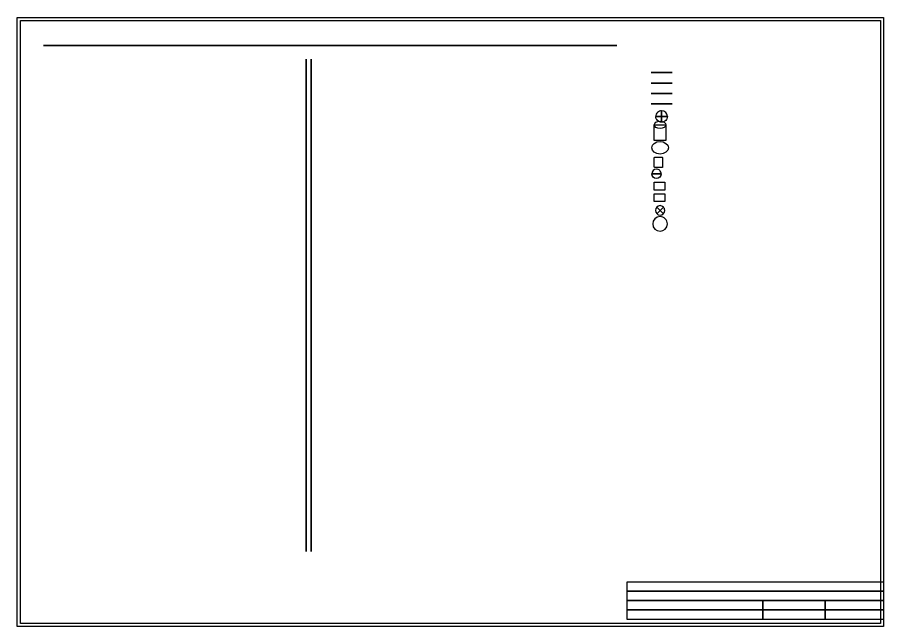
# Model space of a CAD drawing. Header units: millimetres. Extents: x 154 to 2591, y 114 to 4220.
# Drawn here: x 282 to 2591, y 2597 to 4220 of the extents above; entities that cross this region are included whole.
import ezdxf

# ---------------------------------------------------------------- set-up
doc = ezdxf.new("R2010")
doc.units = ezdxf.units.MM
doc.header["$MEASUREMENT"] = 0
doc.layers.add('pipe', color=180, linetype='Continuous')

msp = doc.modelspace()

# ---------------------------------------------------------------- linework, layer by layer
at = {"layer": 'pipe', "color": 168, "lineweight": -3, "true_color": 0x0d1117}
for points in [[(281.5, 4220.3), (2591.4, 4220.3), (2591.4, 2597), (281.5, 2597)], [(289.9, 4212), (2583.1, 4212), (2583.1, 2605.3), (289.9, 2605.3)], [(1907.6, 2716.5), (2591.4, 2716.5), (2591.4, 2616.4), (1907.6, 2616.4)]]:
    msp.add_lwpolyline(points, close=True, dxfattribs=at)
at = {"layer": 'pipe', "color": 7, "lineweight": -3}
for points in [[(351, 4145.3), (1879.8, 4145.3)], [(1051.5, 4109.1), (1051.5, 2797.1)], [(1065.4, 4109.1), (1065.4, 2797.1)], [(1971.6, 4073), (2027.2, 4073)], [(1971.6, 4045.2), (2027.2, 4045.2)], [(1971.6, 4017.4), (2027.2, 4017.4)], [(1971.6, 3989.6), (2027.2, 3989.6)], [(1984.1, 3956.2), (2014.7, 3956.2)], [(1999.4, 3971.5), (1999.4, 3940.9)], [(1973, 3803.4), (1998, 3803.4)], [(1986.3, 3715), (2004.1, 3697.2)], [(2004.1, 3715), (1986.3, 3697.2)], [(1907.6, 2691.5), (2591.4, 2691.5)], [(1907.6, 2666.5), (2591.4, 2666.5)], [(2269, 2666.5), (2269, 2616.4)], [(2435.8, 2666.5), (2435.8, 2616.4)], [(1907.6, 2641.5), (2591.4, 2641.5)]]:
    msp.add_lwpolyline(points, close=True, dxfattribs=at)
at = {"layer": 'pipe', "lineweight": -3}
for points in [[(351, 4145.3), (1879.8, 4145.3)], [(1051.5, 4109.1), (1051.5, 2797.1)], [(1971.6, 4073), (2027.2, 4073)]]:
    msp.add_lwpolyline(points, dxfattribs=at)
at = {"layer": 'pipe', "color": 22, "lineweight": -3, "true_color": 0xc0392b}
for points in [[(1065.4, 4109.1), (1065.4, 2797.1)], [(1971.6, 4045.2), (2027.2, 4045.2)]]:
    msp.add_lwpolyline(points, dxfattribs=at)
at = {"layer": 'pipe', "color": 27, "lineweight": -3, "true_color": 0x795548}
for points in [[(1971.6, 4017.4), (2027.2, 4017.4)], [(1986.3, 3715), (2004.1, 3697.2)], [(2004.1, 3715), (1986.3, 3697.2)]]:
    msp.add_lwpolyline(points, dxfattribs=at)
at = {"layer": 'pipe', "color": 215, "lineweight": -3, "true_color": 0x9c27b0}
msp.add_lwpolyline([(1971.6, 3989.6), (2027.2, 3989.6)], dxfattribs=at)
msp.add_lwpolyline([(1999.4, 3940.9, -0.414214), (1984.1, 3956.2), (2014.7, 3956.2, -0.414214), (1999.4, 3940.9), (1999.4, 3971.5, 0.414214), (1984.1, 3956.2)], format="xyb", dxfattribs=at)
at = {"layer": 'pipe', "lineweight": -3}
msp.add_lwpolyline([(1979.9, 3934), (2010.5, 3934), (2010.5, 3892.3), (1979.9, 3892.3)], close=True, dxfattribs=at)
for points in [[(2002.1, 3821.7, -0.414214), (2000.5, 3820), (1981.6, 3820, -0.414214), (1979.9, 3821.7), (1979.9, 3846.2, -0.414214), (1981.6, 3847.8), (2000.5, 3847.8, -0.414214), (2002.1, 3846.2)], [(1973, 3803.4), (1998, 3803.4, -0.414213), (1985.5, 3790.8, -0.414213)]]:
    msp.add_lwpolyline(points, format="xyb", close=True, dxfattribs=at)
msp.add_lwpolyline([(1998, 3803.4, 0.414214), (1985.5, 3815.9, 0.414213), (1973, 3803.4)], format="xyb", dxfattribs=at)
at = {"layer": 'pipe', "color": 30, "lineweight": -3, "true_color": 0xf57f17}
for points in [[(1979.9, 3781.1), (2007.7, 3781.1), (2007.7, 3760.3), (1979.9, 3760.3)], [(1979.9, 3750.5), (2007.7, 3750.5), (2007.7, 3729.7), (1979.9, 3729.7)]]:
    msp.add_lwpolyline(points, close=True, dxfattribs=at)
at = {"layer": 'pipe', "color": 27, "lineweight": -3, "true_color": 0x795548}
msp.add_lwpolyline([(2007.7, 3706.1, 0.414214), (1995.2, 3718.6, 0.414213), (1982.7, 3706.1, 0.414213), (1995.2, 3693.6, 0.414213), (2007.7, 3706.1)], format="xyb", dxfattribs=at)
at = {"layer": 'pipe', "color": 30, "lineweight": -3, "true_color": 0xf57f17}
msp.add_lwpolyline([(1995.2, 3689.4, 0.414213), (1975.7, 3669.9, 0.414213), (1995.2, 3650.5, 0.414213), (2014.7, 3669.9, 0.414214)], format="xyb", close=True, dxfattribs=at)
at = {"layer": 'pipe', "color": 168, "lineweight": -3, "true_color": 0x0d1117}
for points in [[(1907.6, 2691.5), (2591.4, 2691.5)], [(1907.6, 2666.5), (2591.4, 2666.5)], [(2269, 2666.5), (2269, 2616.4)], [(2435.8, 2666.5), (2435.8, 2616.4)], [(1907.6, 2641.5), (2591.4, 2641.5)]]:
    msp.add_lwpolyline(points, dxfattribs=at)
at = {"layer": 'pipe', "color": 215, "lineweight": -3, "true_color": 0x9c27b0}
msp.add_arc((1999.4, 3956.2), 15.3, 360, 90, dxfattribs=at)
at = {"layer": 'pipe', "color": 7, "lineweight": -3}
for points in [[(1979.9, 3934), (1979.9, 3939.4), (1986.8, 3943.7), (1995.2, 3943.7)], [(1995.2, 3924.3), (1986.8, 3924.3), (1979.9, 3928.6), (1979.9, 3934)], [(1995.2, 3943.7), (2003.6, 3943.7), (2010.5, 3939.4), (2010.5, 3934)], [(2010.5, 3934), (2010.5, 3928.6), (2003.6, 3924.3), (1995.2, 3924.3)], [(1973, 3872.8), (1973, 3882.1), (1982.9, 3889.5), (1995.2, 3889.5)], [(1995.2, 3889.5), (2007.5, 3889.5), (2017.4, 3882.1), (2017.4, 3872.8)], [(1995.2, 3856.2), (1982.9, 3856.2), (1973, 3863.6), (1973, 3872.8)], [(2017.4, 3872.8), (2017.4, 3863.6), (2007.5, 3856.2), (1995.2, 3856.2)]]:
    msp.add_open_spline(points, degree=3, dxfattribs=at)
at = {"layer": 'pipe', "lineweight": -3}
for points in [[(1979.9, 3934), (1979.9, 3939.4), (1986.8, 3943.7), (1995.2, 3943.7)], [(1995.2, 3924.3), (1986.8, 3924.3), (1979.9, 3928.6), (1979.9, 3934)], [(1995.2, 3943.7), (2003.6, 3943.7), (2010.5, 3939.4), (2010.5, 3934)], [(2010.5, 3934), (2010.5, 3928.6), (2003.6, 3924.3), (1995.2, 3924.3)], [(1973, 3872.8), (1973, 3882.1), (1982.9, 3889.5), (1995.2, 3889.5)], [(1995.2, 3889.5), (2007.5, 3889.5), (2017.4, 3882.1), (2017.4, 3872.8)], [(1995.2, 3856.2), (1982.9, 3856.2), (1973, 3863.6), (1973, 3872.8)], [(2017.4, 3872.8), (2017.4, 3863.6), (2007.5, 3856.2), (1995.2, 3856.2)]]:
    msp.add_open_spline(points, degree=3, dxfattribs=at)

doc.saveas('drawing.dxf')
